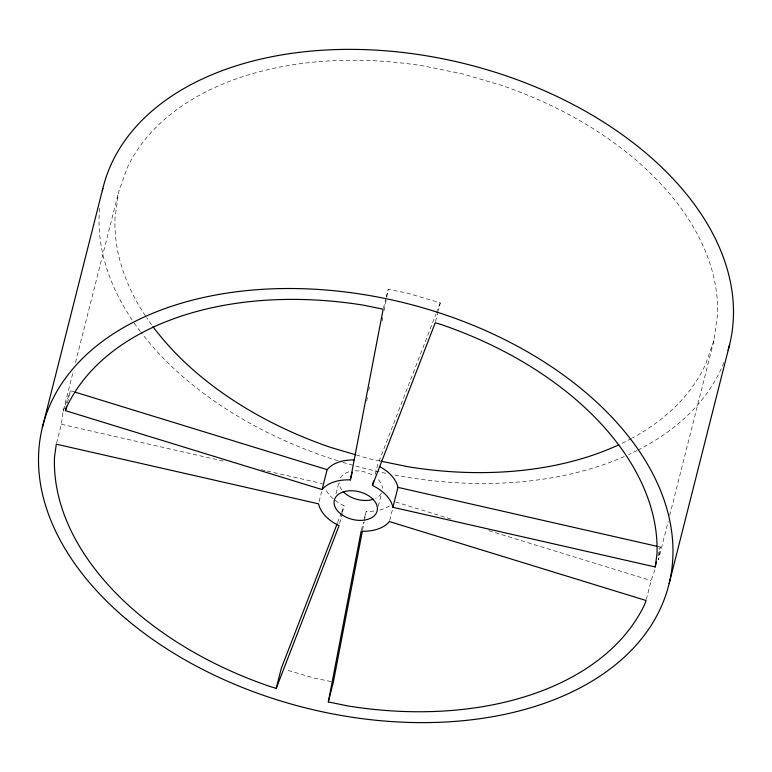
<?xml version="1.0" encoding="UTF-8"?>
<svg xmlns="http://www.w3.org/2000/svg" width="772" height="772" viewBox="0 0 772 772"><rect width="100%" height="100%" fill="white"/><g stroke="black" fill="none" stroke-linecap="round" stroke-linejoin="round"><path stroke-width="0.58" stroke-dasharray="3.86 2.9" d="M56.578 443.06L61.335 424.243L63.092 411.534L73.128 371.892M669.691 515.445L713.946 340.539L717.506 314.793A306.783 198.018 14.2 0 0 501.511 85.345L463.055 74.025L423.799 65.996A306.783 198.018 14.2 0 0 127.216 167.842L118.57 192.315L114.999 218.071A306.783 198.018 14.2 0 0 146.005 316.761M657.879 546.508L660.234 547.039L658.477 559.748L668.214 521.274M366.71 401.122L367.385 397.59M368.746 390.526L369.421 386.994M382.101 321.065L382.777 317.533M384.138 310.46L388.21 289.268L407.587 293.235L440.291 302.856L438.332 310.614M362.56 530.132L364.152 521.882M364.374 520.704L366.189 511.286A38.243 24.685 14.2 0 0 374.922 510.958M75.492 362.56L118.57 192.315M67.376 402.887L70.455 390.709L73.909 391.78M319.125 501.626L321.644 491.658M335.984 493.848L338.783 482.78M383.443 308.096L385.971 298.127M386.251 297.017L388.21 289.268M339.622 523.474L342.15 513.515M342.43 512.405L344.109 505.766A38.243 24.685 14.2 0 1 334.035 499.445M375.221 474.375L377.46 465.516L435.958 314.079M361.421 530.113L363.38 522.364M364.5 517.935L366.189 511.286M378.309 506.22L381.667 492.932M435.524 321.683L438.052 311.714M389.686 520.463L392.774 508.285M646.357 599.39L651.114 580.573L655.38 568.52M657.995 555.898L660.234 547.039M63.092 411.534L70.455 390.709M713.946 340.539L705.29 365.021A306.783 198.018 14.2 0 1 632.558 437.888M337.605 522.586L341.079 513.612M341.513 512.492L344.109 505.766M436.392 312.959L440.291 302.856M379.718 460.932L369.46 458.838L357.05 455.19M331.082 681.551L313.982 678.048L285.794 669.749M61.335 424.243L225.993 461.704M261.274 469.723L265.983 470.795M267.151 471.065L322.435 483.639M395.602 501.993L451.996 519.334M488.83 530.663L651.114 580.573M389.484 505.988A38.243 24.685 14.2 0 1 379.023 510.234M333.253 498.78A38.243 24.685 14.2 0 1 325.977 490.095M381.233 493.404A22.07 14.243 14.2 0 1 375.539 498.394M341.832 489.95A22.07 14.243 14.2 0 1 339.111 482.867M340.346 477.878A22.07 14.243 14.2 0 1 350.266 471.451M355.11 470.833A22.07 14.243 14.2 0 1 374.102 476.112M378.338 479.653A22.07 14.243 14.2 0 1 382.458 488.415M723.866 362.55A322.966 208.459 14.2 0 1 638.212 449.97M637.112 450.53A322.966 208.459 14.2 0 1 628.601 454.631M624.307 456.551A322.966 208.459 14.2 0 1 394.106 474.944M385.817 473.294A322.966 208.459 14.2 0 1 342.546 462.245M337.933 460.816A322.966 208.459 14.2 0 1 141.122 332.52M140.407 331.584A322.966 208.459 14.2 0 1 132.823 321.007M132.157 320.023A322.966 208.459 14.2 0 1 99.8 205.97M631.496 438.457A306.783 198.018 14.2 0 1 620.862 443.842M151.592 324.761A306.783 198.018 14.2 0 1 146.68 317.765"/><path stroke-width="1.16" d="M655.196 566.966L657.001 553.929A306.783 198.018 14.2 0 0 441.005 324.481L435.244 322.792L372.422 485.453A38.243 24.685 14.2 0 1 392.919 507.3L655.196 566.966L656.596 561.437M350.343 479.923L383.163 309.196L363.284 305.133A306.783 198.018 14.2 0 0 66.71 406.979L65.417 410.646L322.078 489.573A38.243 24.685 14.2 0 1 350.343 479.923L352.302 472.175M328.322 701.941L361.142 531.213A38.243 24.685 14.2 0 0 389.406 521.563L646.077 600.5L644.784 604.158A306.783 198.018 14.2 0 1 348.201 706.004L328.322 701.941L333.369 682.014L362.338 531.31M42.354 427.553L102.859 188.407M65.417 410.646L66.537 406.217M322.078 489.573L327.125 469.646A38.243 24.685 14.2 0 1 354.271 459.958M276.241 688.354L339.062 525.693A38.243 24.685 14.2 0 1 318.566 503.836L56.298 444.17L54.494 457.207A306.783 198.018 14.2 0 0 270.49 686.655L276.241 688.354L281.278 668.427L337.181 523.715M372.422 485.453L373.542 481.024M392.919 507.3L397.966 487.373A38.243 24.685 14.2 0 0 379.467 466.52M669.141 583.593L729.646 344.447M380.857 461.173L408.716 466.867A306.783 198.018 14.2 0 0 618.787 444.817M397.966 487.373L656.711 546.238M355.921 454.853L330.995 447.519A306.783 198.018 14.2 0 1 152.943 326.604M75.058 392.128L327.125 469.646M373.513 499.214A22.07 14.243 14.2 0 1 343.241 491.629M102.319 190.713A322.966 208.459 14.2 0 1 468.199 64.549A322.966 208.459 14.2 0 1 728.121 350.17M125.875 618.777A322.966 208.459 14.2 0 0 660.021 609.359A322.966 208.459 14.2 0 0 281.336 288.574A322.966 208.459 14.2 0 0 125.875 618.777M341.099 514.152A22.07 14.243 14.2 0 0 376.91 511.749A22.07 14.243 14.2 0 0 349.224 490.799A22.07 14.243 14.2 0 0 341.099 514.152"/></g></svg>
